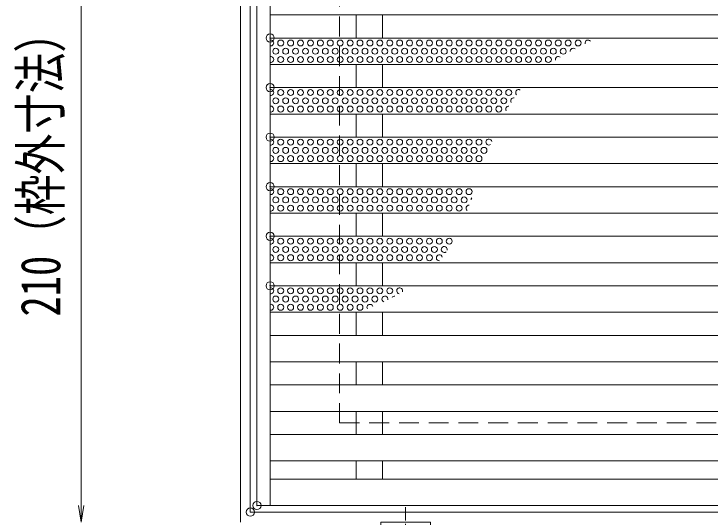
# Model space of a CAD drawing. Units: millimetres, scale not verified. Extents: x -1050 to 1050, y -742 to 742.
# Drawn here: x -580.2 to -369.5, y 293.5 to 445.8 of the extents above; entities that cross this region are included whole.
import ezdxf
from ezdxf.enums import TextEntityAlignment as Align

# ---------------------------------------------------------------- set-up
doc = ezdxf.new("R2010")
doc.units = ezdxf.units.MM
doc.header["$LTSCALE"] = 5
doc.header["$PDMODE"] = 32
doc.header["$PDSIZE"] = 2.5
doc.linetypes.add('CHAIN1', pattern=[8, 5, -1, 1, -1])
doc.linetypes.add('DASHED1', pattern=[1.8, 1.2, -0.6])
for name, color, linetype, lineweight in [('0-1_寸法注釈', 2, 'Continuous', 9), ('0-2_0', 2, 'Continuous', 9), ('0-3_DEFPOINTS', 134, 'Continuous', 9), ('0-4_アンカー', 7, 'Continuous', 9), ('0-5_枠', 7, 'Continuous', 9), ('0-6_溝開口', 4, 'DASHED1', 9), ('0-7_蓋', 5, 'Continuous', 9), ('0-A_ハッチング', 4, 'Continuous', 9)]:
    doc.layers.add(name, color=color, linetype=linetype, lineweight=lineweight)
doc.styles.add('ＭＳ ゴシック', font='')
doc.styles.get('ＭＳ ゴシック').set_extended_font_data('MS Gothic')

# ---------------------------------------------------------------- blocks, each defined once
blk = doc.blocks.new('_OPEN')
at = {"layer": '0-2_0'}
blk.add_line((0, 0), (-5, 0), dxfattribs=at)
blk.add_lwpolyline([(-5, 0.833), (0, 0), (-5, -0.833)], dxfattribs=at)
blk = doc.blocks.new('A$C5D7C781A')
at = {"layer": '0-4_アンカー', "color": 6, "linetype": 'CHAIN1'}
blk.add_line((37.5, 140.11), (37.5, 0), dxfattribs=at)
at = {"layer": '0-4_アンカー'}
for p, q in [((0, 118.78), (0, 22.26)), ((0, 118.78), (75, 118.78)), ((75, 118.78), (75, 22.26)), ((75, 33.76), (0, 33.76)), ((0, 22.26), (75, 22.26))]:
    blk.add_line(p, q, dxfattribs=at)

msp = doc.modelspace()

# ---------------------------------------------------------------- linework, layer by layer
at = {"layer": '0-1_寸法注釈'}
msp.add_line((-559.856, 497.034), (-559.856, 297.034), dxfattribs=at)
at = {"layer": '0-3_DEFPOINTS'}
for p in [(-506.649, 297.034), (-508.649, 295.034)]:
    msp.add_point(p, dxfattribs=at)
at = {"layer": '0-5_枠'}
for p, q in [((-511.649, 502.034), (-511.649, 292.034)), ((-508.649, 499.034), (-508.649, 295.034)), ((-508.649, 295.034), (195.187, 295.034))]:
    msp.add_line(p, q, dxfattribs=at)
at = {"layer": '0-6_溝開口'}
for p, q in [((-481.649, 472.034), (-481.649, 322.034)), ((-481.649, 322.034), (-6.649, 322.034))]:
    msp.add_line(p, q, dxfattribs=at)
at = {"layer": '0-7_蓋'}
for p, q in [((-506.649, 297.034), (-506.649, 497.034)), ((-506.649, 497.034), (-506.649, 297.034)), ((-502.649, 497.034), (-502.649, 297.034)), ((-502.649, 445.534), (-10.649, 445.534)), ((-476.649, 445.534), (-476.649, 438.534)), ((-468.649, 445.534), (-468.649, 438.534)), ((-502.649, 438.534), (-10.649, 438.534)), ((-502.649, 430.534), (-10.649, 430.534)), ((-476.649, 430.534), (-476.649, 423.534)), ((-468.649, 430.534), (-468.649, 423.534)), ((-502.649, 423.534), (-10.649, 423.534)), ((-502.649, 415.534), (-10.649, 415.534)), ((-476.649, 415.534), (-476.649, 408.534)), ((-468.649, 415.534), (-468.649, 408.534)), ((-502.649, 408.534), (-10.649, 408.534)), ((-502.649, 400.534), (-10.649, 400.534)), ((-476.649, 400.534), (-476.649, 393.534)), ((-468.649, 400.534), (-468.649, 393.534)), ((-502.649, 393.534), (-10.649, 393.534)), ((-502.649, 385.534), (-10.649, 385.534)), ((-476.649, 378.534), (-476.649, 385.534)), ((-468.649, 378.534), (-468.649, 385.534)), ((-502.649, 378.534), (-10.649, 378.534)), ((-502.649, 370.534), (-10.649, 370.534)), ((-476.649, 363.534), (-476.649, 370.534)), ((-468.649, 363.534), (-468.649, 370.534)), ((-502.649, 363.534), (-10.649, 363.534)), ((-502.649, 355.534), (-10.649, 355.534)), ((-476.649, 348.534), (-476.649, 355.534)), ((-468.649, 348.534), (-468.649, 355.534)), ((-502.649, 348.534), (-10.649, 348.534)), ((-502.649, 340.534), (-10.649, 340.534)), ((-476.649, 333.534), (-476.649, 340.534)), ((-468.649, 333.534), (-468.649, 340.534)), ((-502.649, 333.534), (-10.649, 333.534)), ((-502.649, 325.534), (-10.649, 325.534)), ((-476.649, 318.534), (-476.649, 325.534)), ((-468.649, 318.534), (-468.649, 325.534)), ((-502.649, 318.534), (-10.649, 318.534)), ((-502.649, 310.534), (-10.649, 310.534)), ((-476.649, 305.034), (-476.649, 310.534)), ((-468.649, 305.034), (-468.649, 310.534)), ((-502.649, 305.034), (-10.649, 305.034)), ((-506.649, 297.034), (-6.649, 297.034))]:
    msp.add_line(p, q, dxfattribs=at)
at = {"layer": '0-7_蓋', "color": 7}
msp.add_point((-506.649, 297.034), dxfattribs=at)
at = {"layer": '0-A_ハッチング'}
for centre in [(-499.451, 437.034), (-496.451, 437.034), (-493.451, 437.034), (-490.451, 437.034), (-487.451, 437.034), (-484.451, 437.034), (-481.451, 437.034), (-478.451, 437.034), (-475.451, 437.034), (-472.451, 437.034), (-469.451, 437.034), (-466.451, 437.034), (-463.451, 437.034), (-460.451, 437.034), (-457.451, 437.034), (-454.451, 437.034), (-451.451, 437.034), (-448.451, 437.034), (-445.451, 437.034), (-442.451, 437.034), (-439.451, 437.034), (-436.451, 437.034), (-433.451, 437.034), (-430.451, 437.034), (-427.451, 437.034), (-424.451, 437.034), (-421.451, 437.034), (-418.451, 437.034), (-415.451, 437.034), (-412.451, 437.034), (-409.451, 437.034), (-500.951, 434.534), (-497.951, 434.534), (-494.951, 434.534), (-491.951, 434.534), (-488.951, 434.534), (-485.951, 434.534), (-482.951, 434.534), (-479.951, 434.534), (-476.951, 434.534), (-473.951, 434.534), (-470.951, 434.534), (-467.951, 434.534), (-464.951, 434.534), (-461.951, 434.534), (-458.951, 434.534), (-455.951, 434.534), (-452.951, 434.534), (-449.951, 434.534), (-446.951, 434.534), (-443.951, 434.534), (-440.951, 434.534), (-437.951, 434.534), (-434.951, 434.534), (-431.951, 434.534), (-428.951, 434.534), (-425.951, 434.534), (-422.951, 434.534), (-419.951, 434.534), (-416.951, 434.534), (-413.951, 434.534), (-499.451, 432.034), (-496.451, 432.034), (-493.451, 432.034), (-490.451, 432.034), (-487.451, 432.034), (-484.451, 432.034), (-481.451, 432.034), (-478.451, 432.034), (-475.451, 432.034), (-472.451, 432.034), (-469.451, 432.034), (-466.451, 432.034), (-463.451, 432.034), (-460.451, 432.034), (-457.451, 432.034), (-454.451, 432.034), (-451.451, 432.034), (-448.451, 432.034), (-445.451, 432.034), (-442.451, 432.034), (-439.451, 432.034), (-436.451, 432.034), (-433.451, 432.034), (-430.451, 432.034), (-427.451, 432.034), (-424.451, 432.034), (-421.451, 432.034), (-418.451, 432.034), (-499.451, 422.034), (-496.451, 422.034), (-493.451, 422.034), (-490.451, 422.034), (-487.451, 422.034), (-484.451, 422.034), (-481.451, 422.034), (-478.451, 422.034), (-475.451, 422.034), (-472.451, 422.034), (-469.451, 422.034), (-466.451, 422.034), (-463.451, 422.034), (-460.451, 422.034), (-457.451, 422.034), (-454.451, 422.034), (-451.451, 422.034), (-448.451, 422.034), (-445.451, 422.034), (-442.451, 422.034), (-439.451, 422.034), (-436.451, 422.034), (-433.451, 422.034), (-430.451, 422.034), (-500.951, 419.534), (-497.951, 419.534), (-494.951, 419.534), (-491.951, 419.534), (-488.951, 419.534), (-485.951, 419.534), (-482.951, 419.534), (-479.951, 419.534), (-476.951, 419.534), (-473.951, 419.534), (-470.951, 419.534), (-467.951, 419.534), (-464.951, 419.534), (-461.951, 419.534), (-458.951, 419.534), (-455.951, 419.534), (-452.951, 419.534), (-449.951, 419.534), (-446.951, 419.534), (-443.951, 419.534), (-440.951, 419.534), (-437.951, 419.534), (-434.951, 419.534), (-431.951, 419.534), (-499.451, 417.034), (-496.451, 417.034), (-493.451, 417.034), (-490.451, 417.034), (-487.451, 417.034), (-484.451, 417.034), (-481.451, 417.034), (-478.451, 417.034), (-475.451, 417.034), (-472.451, 417.034), (-469.451, 417.034), (-466.451, 417.034), (-463.451, 417.034), (-460.451, 417.034), (-457.451, 417.034), (-454.451, 417.034), (-451.451, 417.034), (-448.451, 417.034), (-445.451, 417.034), (-442.451, 417.034), (-439.451, 417.034), (-436.451, 417.034), (-433.451, 417.034), (-499.451, 407.034), (-496.451, 407.034), (-493.451, 407.034), (-490.451, 407.034), (-487.451, 407.034), (-484.451, 407.034), (-481.451, 407.034), (-478.451, 407.034), (-475.451, 407.034), (-472.451, 407.034), (-469.451, 407.034), (-466.451, 407.034), (-463.451, 407.034), (-460.451, 407.034), (-457.451, 407.034), (-454.451, 407.034), (-451.451, 407.034), (-448.451, 407.034), (-445.451, 407.034), (-442.451, 407.034), (-439.451, 407.034), (-500.951, 404.534), (-497.951, 404.534), (-494.951, 404.534), (-491.951, 404.534), (-488.951, 404.534), (-485.951, 404.534), (-482.951, 404.534), (-479.951, 404.534), (-476.951, 404.534), (-473.951, 404.534), (-470.951, 404.534), (-467.951, 404.534), (-464.951, 404.534), (-461.951, 404.534), (-458.951, 404.534), (-455.951, 404.534), (-452.951, 404.534), (-449.951, 404.534), (-446.951, 404.534), (-443.951, 404.534), (-440.951, 404.534), (-437.951, 404.534), (-499.451, 402.034), (-496.451, 402.034), (-493.451, 402.034), (-490.451, 402.034), (-487.451, 402.034), (-484.451, 402.034), (-481.451, 402.034), (-478.451, 402.034), (-475.451, 402.034), (-472.451, 402.034), (-469.451, 402.034), (-466.451, 402.034), (-463.451, 402.034), (-460.451, 402.034), (-457.451, 402.034), (-454.451, 402.034), (-451.451, 402.034), (-448.451, 402.034), (-445.451, 402.034), (-442.451, 402.034), (-439.451, 402.034), (-499.451, 392.034), (-496.451, 392.034), (-493.451, 392.034), (-490.451, 392.034), (-487.451, 392.034), (-484.451, 392.034), (-481.451, 392.034), (-478.451, 392.034), (-475.451, 392.034), (-472.451, 392.034), (-469.451, 392.034), (-466.451, 392.034), (-463.451, 392.034), (-460.451, 392.034), (-457.451, 392.034), (-454.451, 392.034), (-451.451, 392.034), (-448.451, 392.034), (-445.451, 392.034), (-442.451, 392.034), (-500.951, 389.534), (-497.951, 389.534), (-494.951, 389.534), (-491.951, 389.534), (-488.951, 389.534), (-485.951, 389.534), (-482.951, 389.534), (-479.951, 389.534), (-476.951, 389.534), (-473.951, 389.534), (-470.951, 389.534), (-467.951, 389.534), (-464.951, 389.534), (-461.951, 389.534), (-458.951, 389.534), (-455.951, 389.534), (-452.951, 389.534), (-449.951, 389.534), (-446.951, 389.534), (-443.951, 389.534), (-499.451, 387.034), (-496.451, 387.034), (-493.451, 387.034), (-490.451, 387.034), (-487.451, 387.034), (-484.451, 387.034), (-481.451, 387.034), (-478.451, 387.034), (-475.451, 387.034), (-472.451, 387.034), (-469.451, 387.034), (-466.451, 387.034), (-463.451, 387.034), (-460.451, 387.034), (-457.451, 387.034), (-454.451, 387.034), (-451.451, 387.034), (-448.451, 387.034), (-445.451, 387.034), (-499.451, 377.034), (-496.451, 377.034), (-493.451, 377.034), (-490.451, 377.034), (-487.451, 377.034), (-484.451, 377.034), (-481.451, 377.034), (-478.451, 377.034), (-475.451, 377.034), (-472.451, 377.034), (-469.451, 377.034), (-466.451, 377.034), (-463.451, 377.034), (-460.451, 377.034), (-457.451, 377.034), (-454.451, 377.034), (-451.451, 377.034), (-448.451, 377.034), (-500.951, 374.534), (-497.951, 374.534), (-494.951, 374.534), (-491.951, 374.534), (-488.951, 374.534), (-485.951, 374.534), (-482.951, 374.534), (-479.951, 374.534), (-476.951, 374.534), (-473.951, 374.534), (-470.951, 374.534), (-467.951, 374.534), (-464.951, 374.534), (-461.951, 374.534), (-458.951, 374.534), (-455.951, 374.534), (-452.951, 374.534), (-499.451, 372.034), (-496.451, 372.034), (-493.451, 372.034), (-490.451, 372.034), (-487.451, 372.034), (-484.451, 372.034), (-481.451, 372.034), (-478.451, 372.034), (-475.451, 372.034), (-472.451, 372.034), (-469.451, 372.034), (-466.451, 372.034), (-463.451, 372.034), (-460.451, 372.034), (-457.451, 372.034), (-454.451, 372.034), (-499.451, 362.034), (-496.451, 362.034), (-493.451, 362.034), (-490.451, 362.034), (-487.451, 362.034), (-484.451, 362.034), (-481.451, 362.034), (-478.451, 362.034), (-475.451, 362.034), (-472.451, 362.034), (-469.451, 362.034), (-466.451, 362.034), (-500.951, 359.534), (-497.951, 359.534), (-494.951, 359.534), (-491.951, 359.534), (-488.951, 359.534), (-485.951, 359.534), (-482.951, 359.534), (-479.951, 359.534), (-476.951, 359.534), (-473.951, 359.534), (-470.951, 359.534), (-499.451, 357.034), (-496.451, 357.034), (-493.451, 357.034), (-490.451, 357.034), (-487.451, 357.034), (-484.451, 357.034), (-481.451, 357.034), (-478.451, 357.034), (-475.451, 357.034)]:
    msp.add_circle(centre, 0.9, dxfattribs=at)
for centre, start, end in [((-502.451, 437.034), 257.27009, 102.72991), ((-406.451, 437.034), 38.07175, 194.36301), ((-410.951, 434.534), 51.62442, 184.87961), ((-502.451, 432.034), 257.27009, 102.72991), ((-415.451, 432.034), 50.20638, 193.059), ((-502.451, 422.034), 257.27009, 102.72991), ((-427.451, 422.034), 57.18568, 226.46067), ((-428.951, 419.534), 78.51757, 213.4564), ((-502.451, 417.034), 257.27009, 102.72991), ((-430.451, 417.034), 86.48008, 212.72019), ((-502.451, 407.034), 257.27009, 102.72991), ((-436.451, 407.034), 11.14102, 306.22685), ((-502.451, 402.034), 257.27009, 102.72991), ((-502.451, 392.034), 257.27009, 102.72991), ((-440.951, 389.534), 138.53175, 181.5291), ((-502.451, 387.034), 257.27009, 102.72991), ((-442.451, 387.034), 89.04921, 228.81033), ((-502.451, 377.034), 257.27009, 102.72991), ((-449.951, 374.534), 345.46716, 306.14174), ((-502.451, 372.034), 257.27009, 102.72991), ((-451.451, 372.034), 12.36984, 270.28836), ((-502.451, 362.034), 257.27009, 102.72991), ((-463.451, 362.034), 341.91426, 259.32412), ((-467.951, 359.534), 344.15195, 247.80287), ((-464.951, 359.534), 86.37194, 150.08792), ((-502.451, 357.034), 257.27009, 102.72991), ((-472.451, 357.034), 12.61989, 212.01383)]:
    msp.add_arc(centre, 0.9, start, end, dxfattribs=at)
at = {"layer": '0-A_ハッチング', "color": 7}
for p in [(-502.649, 438.534), (-502.649, 423.534), (-502.649, 408.534), (-502.649, 393.534), (-502.649, 378.534), (-502.649, 363.534)]:
    msp.add_point(p, dxfattribs=at)

# ---------------------------------------------------------------- block references
at = {"layer": '0-1_寸法注釈', "rotation": 270}
msp.add_blockref('_OPEN', (-559.856, 292.034), dxfattribs=at)
at = {"layer": '0-4_アンカー', "xscale": -0.2, "yscale": 0.2, "rotation": 180}
msp.add_blockref('A$C5D7C781A', (-469.149, 296.486), dxfattribs=at)

# ---------------------------------------------------------------- texts
at = {"layer": '0-1_寸法注釈', "color": 7, "style": 'ＭＳ ゴシック', "width": 0.75}
msp.add_text('210（枠外寸法）', height=12.02, rotation=90, dxfattribs=at).set_placement((-562.543, 354.241), align=Align.BOTTOM_LEFT)

doc.saveas('drawing.dxf')
